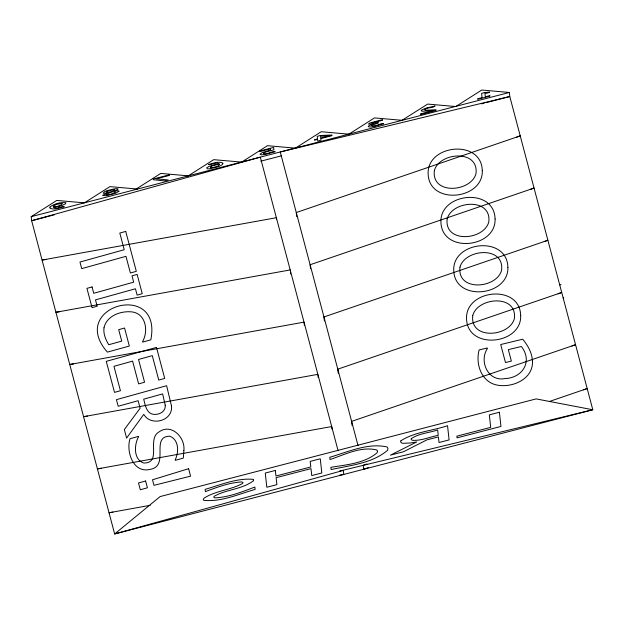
<?xml version="1.0" encoding="UTF-8"?>
<svg xmlns="http://www.w3.org/2000/svg" width="624" height="624" viewBox="0 0 624 624"><rect width="100%" height="100%" fill="white"/><g stroke="black" fill="none" stroke-linecap="round" stroke-linejoin="round"><path stroke-width="0.94" d="M456.222 106.259L481.759 90.035L509.348 92.461L509.792 96.509L592.8 409.757L114.652 533.965L31.645 220.709L31.2 216.661L56.784 200.429L84.373 202.855L109.91 186.623L137.506 189.049M135.229 189.641L160.758 173.417L188.354 175.843M188.183 175.89L213.72 159.658L241.309 162.084M241.933 161.92L267.47 145.696L295.058 148.122M295.69 147.958L321.22 131.734L348.816 134.16M348.949 134.129L374.486 117.905L402.152 120.307M401.887 120.377L427.69 104.083L455.286 106.501M516.563 137.186L520.221 135.868L296.283 212.542L296.728 216.59M530.392 189.4L534.058 188.074L310.12 264.748L310.565 268.796M544.229 241.605L547.895 240.279L323.95 316.961L324.402 321.009M558.059 293.818L561.725 292.492L337.787 369.166L338.231 373.214M571.896 346.024L575.562 344.698L351.624 421.379L352.069 425.428M368.269 467.618L363.691 469.271L363.238 465.231L366.928 463.967M583.518 389.875L587.176 388.549L549.393 401.489M31.2 216.661L509.348 92.461M54.28 214.835L31.645 220.709L260.309 157.147L338.122 450.809M260.816 161.179L281.564 155.789M481.502 103.857L484.333 103.124M486.221 102.632L509.792 96.509L280.238 151.975L358.051 445.637M559.72 284.903L561.007 284.567M563.183 297.999L563.706 297.859M290.199 269.927L55.91 312.281L59.756 311.649M317.866 374.345L83.577 416.692L87.422 416.068M150.15 505.323L109.028 512.756L112.882 512.125M339.495 471.097L592.8 409.757L536.133 398.9L160.118 496.571L114.652 533.965L343.317 470.402L343.762 474.451L339.916 475.075M45.926 259.444L42.073 260.068L276.362 217.714L276.541 219.336M73.593 363.854L69.74 364.486L304.028 322.132L304.387 325.369M101.26 468.273L97.414 468.905L331.695 426.551L331.968 428.977M317.951 375.149L318.224 377.582M290.464 272.353L290.644 273.975M532.342 359.806C534.628 379.127 511.095 389.095 495.066 384.595C480.737 380.437 475.519 363.223 479.138 349.947L487.227 347.997L487.375 348.559C478.78 361.507 488.272 381.982 505.019 378.557C522.623 377.957 532.997 361.28 521.36 346.492L508.334 349.635L511.368 361.101L505.479 362.528L500.713 344.526L522.709 339.206C527.6 345.119 531.656 352.022 532.342 359.806M171.436 405.787C173.511 420.763 151.039 426.98 143.777 414.352L126.617 438.095L124.34 429.53L140.127 408.244L138.13 400.709L118.178 406.255L116.431 399.656L166.624 385.702L171.436 405.787M183.877 450.544L183.308 458.094L175.321 460.317L175.188 459.818C179.018 452.26 179.01 439.6 169.759 436.207C150.173 436.41 169.884 465.902 150.244 469.357C133.31 473.671 125.908 451.862 130.003 438.727L138.364 436.402L138.489 436.87C134.105 444.826 133.372 459.631 143.785 463.031C162.037 463.117 146.648 439.117 158.894 432.003C171.335 422.885 185.453 437.463 183.877 450.544M482.282 170.703C483.35 199.852 428.727 205.616 428.126 173.573C427.112 144.401 481.611 138.715 482.282 170.703M495.082 219.016C496.15 248.157 441.527 253.921 440.926 221.879C439.912 192.715 494.411 187.021 495.082 219.016M507.881 267.322C508.95 296.47 454.327 302.227 453.726 270.192C452.72 241.02 507.211 235.326 507.881 267.322M520.681 315.627C521.75 344.776 467.134 350.54 466.534 318.497C465.52 289.325 520.01 283.639 520.681 315.627M103.99 327.779C103.233 333.793 105.635 339.706 108.755 344.729L121.727 341.125L118.693 329.659L124.558 328.029L129.324 346.031L107.414 352.123C66.791 306.189 162.833 279.622 150.813 339.838L142.756 342.077L142.607 341.515C148.442 331.43 146.141 314.371 132.85 312.031C121.563 310.37 106.688 315.471 103.99 327.779M434.382 170.5C431.176 195.281 471.003 192.169 475.979 173.698C479.076 149.035 439.436 152.17 434.382 170.5M447.182 218.813C443.976 243.586 483.803 240.474 488.779 222.011C491.876 197.34 452.236 200.476 447.182 218.813M459.982 267.119C456.776 291.892 496.603 288.787 501.579 270.317C504.676 245.645 465.036 248.789 459.982 267.119M472.781 315.424C469.576 340.205 509.402 337.093 514.379 318.622C517.475 293.959 477.836 297.094 472.781 315.424M165.212 405.171C165.937 411.388 159.565 414.827 154.136 414.391C146.492 413.993 145.244 404.992 143.699 399.165L162.638 393.9L165.212 405.171M53.243 206.271C53.953 207.683 62.611 205.897 62.299 203.447L56.308 204.422L53.243 206.271M219.476 164.479L218.494 165.828L216.333 166.795L210.358 167.786C210.382 164.986 217.503 164.65 219.476 164.479M49.897 207.129L50.021 208.291C54.53 210.249 59.725 207.714 64.272 206.755C62.002 205.491 56.488 209.773 53.344 207.472L62.338 205.327L65.489 203.861L65.91 202.66C60.497 202.145 54.132 203.635 49.897 207.129M222.869 163.457L222.245 164.713L219.149 166.413L210.272 168.706A8.307 1.498 -14.8 0 1 207.262 168.761L206.669 167.833L209.157 166.335L219.32 163.745C216.115 161.507 210.67 165.695 208.377 164.471C212.924 163.511 218.119 161 222.635 162.919L222.869 163.457M377.489 451.222L377.161 452.704C364.65 463.429 346.577 464.701 330.892 467.306L331.141 469.552C350.275 465.379 372.146 463.382 387.527 450.349L387.972 448.5L387.176 446.995C367.988 442.595 348.114 451.901 329.784 457.275L330.034 459.553C344.776 454.6 361.195 446.012 376.896 450.037L377.489 451.222M263.515 153.13L263.827 153.738C267.353 154.651 273.148 150.485 275.2 151.702L265.044 154.495L261.394 154.853L260.005 154.276L262.478 152.467L270.59 150.08L270.449 148.824L259.865 151.57L259.802 151.016L273.663 147.42L273.928 149.854L266.573 151.694L263.515 153.13M253.516 480.028L253.274 480.893C242.011 489.466 226.356 489.31 214.211 496.275L213.736 497.188L214.913 497.874C228.782 497.234 242.011 491.876 254.865 487.055L255.122 489.419C238.516 494.083 221.294 502.164 203.767 500.323L203.221 499.613L203.993 498.163C215.662 490.682 230.373 490.105 242.463 483.53L243.009 482.547L241.823 481.931C229.187 482.633 217.121 487.235 205.374 491.618L205.124 489.364C220.623 484.887 236.629 477.945 252.97 479.318L253.516 480.028M371.725 125.338C374.283 127.889 381.685 122.234 383.698 123.755L373.269 126.649L369.595 127.039L368.215 126.532L369.19 125.541L373.238 124.012L368.456 124.121L369.65 123.084L382.528 119.597L382.598 120.268L372.224 122.897L371.998 123.458L372.746 123.568L378.253 122.46L378.308 122.99L371.725 125.338M421.278 110.331L421.59 111.064L422.596 111.251L432.877 110.674L420.459 113.903L420.521 114.442L436.106 110.393L436.036 109.73L425.779 110.245L424.648 109.777L424.936 109.348C427.612 107.071 433.423 108.163 435.084 105.994L425.435 108.295L421.278 110.331M118.973 191.186L115.729 193.245L106.244 195.71L102.515 195.445L106.86 193.081L103.171 193.222C104.239 190.39 110.386 190.172 113.381 189.095A7.504 1.349 -14.8 0 1 116.821 188.674L117.944 188.838L117.92 189.446L114.559 191.077L117.796 190.765L118.973 191.186M411.31 438.633L411.083 439.296L412.269 440.318C421.153 440.911 429.655 437.011 438.227 435.31L437.642 429.952C429.016 432.931 418.954 433.337 411.31 438.633M400.998 440.708L400.538 441.886L401.747 443.048L403.135 443.321L410.132 443.017L416.715 441.964L390.429 455.146L403.51 451.745L426.902 439.865L438.407 436.878L439.031 442.517L449.101 439.904L447.541 425.716C432.245 430.88 414.835 431.847 400.998 440.708M106.119 194.306L106.361 194.891L107.359 194.922L110.815 194.275L114.254 193.089L115.557 192.02L112.546 191.763L106.119 194.306M106.462 191.747C106.876 193.885 111.719 191.248 113.412 190.772A3.736 0.671 -14.8 0 0 114.707 189.868L112.109 189.868L106.462 191.747M188.612 468.686L152.506 479.794L153.972 485.332L190.585 476.151L188.612 468.686M125.736 231.41L119.808 233.056L124.223 249.733L79.958 262.033L81.713 268.632L125.97 256.331L130.385 273L136.321 271.346L125.736 231.41M92.063 286.946L86.939 288.366L92.048 307.64L97.172 306.212L95.495 299.879L135.439 288.779L137.116 295.113L142.241 293.686L137.132 274.42L132.007 275.839L133.692 282.173L93.74 293.28L92.063 286.946M156.476 347.396L106.275 361.351L114.504 392.387L120.432 390.741L113.958 366.304L132.6 361.117L138.637 383.893L144.565 382.239L138.536 359.471L152.287 355.649L158.761 380.086L164.697 378.433L156.476 347.396M145.618 480.995L138.505 482.968L140.306 489.77L147.42 487.796L145.618 480.995M484.224 92.711L481.595 93.397L482.063 97.656L477.586 98.818L477.641 99.302L489.957 96.104L489.902 95.62L485.324 96.814L484.973 93.639L489.551 92.453L489.505 92.017L484.224 92.711M320.338 135.509L317.218 136.321L317.507 138.918L314.504 139.698L314.558 140.205L317.561 139.425L317.741 141.047L320.993 140.205L320.814 138.575L331.976 135.681L331.906 135.01L320.338 135.509M169.268 174.86L153.231 179.026L153.309 179.735L164.681 180.921L168.293 179.977L156.265 178.807L169.322 175.414L169.268 174.86M329.277 135.86L320.759 138.068L320.557 136.219L329.277 135.86M275.332 470.449L265.255 473.07L266.822 487.25L276.9 484.637L276.128 477.688L310.986 468.632L311.758 475.582L321.828 472.961L320.268 458.78L310.19 461.393L310.807 466.955L275.948 476.011L275.332 470.449M499.395 412.246L489.317 414.866L490.698 427.37L456.854 436.16L457.041 437.837L500.955 426.434L499.395 412.246"/></g></svg>
